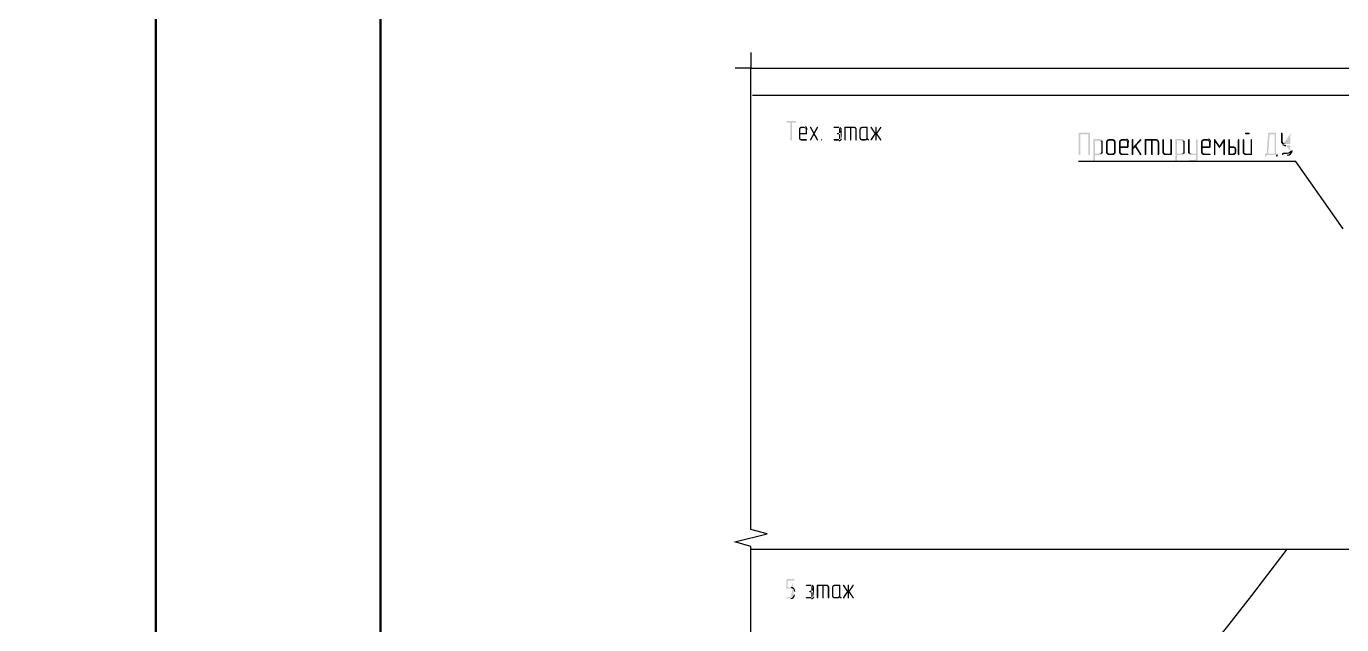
# Model space of a CAD drawing. Header units: millimetres. Extents: x -211 to 10565, y -2293 to 2244.
# Drawn here: x 4698.5 to 4902.7, y -615.2 to -522.3 of the extents above; entities that cross this region are included whole.
import ezdxf

# ---------------------------------------------------------------- set-up
doc = ezdxf.new("R2010")
doc.units = ezdxf.units.MM
doc.layers.add('PDF _Геометрия', color=7, linetype='Continuous')
doc.layers.add('PDF _Сплошная заливка', color=7, linetype='Continuous')

msp = doc.modelspace()

# ---------------------------------------------------------------- hatches: boundary and pattern name
at = {"layer": 'PDF _Сплошная заливка', "transparency": 33554559}
for points in [[(4817.93, -537.04), (4816.64, -537.04), (4816.64, -537.06), (4816.55, -537.08), (4816.53, -537.17), (4816.55, -537.23), (4816.64, -537.27), (4817.16, -537.27), (4817.16, -539.94), (4817.21, -540.02), (4817.27, -540.05), (4817.35, -540.02), (4817.4, -539.94), (4817.4, -537.27), (4817.93, -537.27), (4818.01, -537.23), (4818.03, -537.17), (4817.99, -537.08)], [(4818.54, -538.1), (4818.5, -538.18), (4818.48, -538.25), (4818.46, -538.33), (4818.46, -539.71), (4818.5, -539.79), (4818.52, -539.86), (4818.65, -539.98), (4818.71, -540), (4818.79, -540.05), (4819.64, -540.05), (4819.7, -540), (4819.75, -539.94), (4819.7, -539.88), (4819.64, -539.83), (4818.88, -539.83), (4818.79, -539.81), (4818.73, -539.77), (4818.69, -539.71), (4818.67, -539.62), (4818.67, -539.09), (4819.64, -539.09), (4819.66, -539.07), (4819.72, -539.05), (4819.75, -538.97), (4818.67, -538.86), (4818.67, -538.33), (4818.69, -538.25), (4818.73, -538.18), (4818.79, -538.14), (4818.88, -538.12), (4819.32, -538.12)], [(4820.28, -537.91), (4820.21, -537.93), (4820.17, -538.01), (4820.19, -538.06), (4820.7, -538.97), (4820.8, -539.2), (4821.25, -539.98), (4821.27, -540.02), (4821.33, -540.05), (4821.35, -540.05), (4821.42, -540.02), (4821.46, -539.94), (4821.44, -539.9), (4820.93, -538.97), (4820.8, -538.76), (4820.38, -537.95), (4820.36, -537.93)], [(4820.7, -538.97), (4820.19, -539.9), (4820.17, -539.94), (4820.21, -540.02), (4820.28, -540.05), (4820.34, -540.02), (4820.38, -539.98), (4820.8, -539.2)], [(4821.35, -537.91), (4821.29, -537.91), (4821.25, -537.95), (4820.8, -538.76), (4820.93, -538.97), (4821.44, -538.06), (4821.46, -538.01), (4821.42, -537.93)], [(4827.03, -537.91), (4825.61, -537.91), (4825.54, -537.93), (4825.52, -538.01), (4825.52, -539.94), (4825.57, -540.02), (4825.63, -540.05), (4825.71, -540.02), (4825.73, -539.94), (4825.73, -538.12), (4827.03, -538.12), (4827.38, -538.1), (4827.26, -537.97), (4827.19, -537.93), (4827.11, -537.91)], [(4826.6, -538.12), (4826.39, -538.12), (4826.39, -539.94), (4826.41, -540.02), (4826.5, -540.05), (4826.56, -540.02), (4826.6, -539.94)], [(4827.38, -538.1), (4827.03, -538.12), (4827.11, -538.14), (4827.17, -538.18), (4827.22, -538.25), (4827.24, -538.33), (4827.24, -539.94), (4827.26, -540.02), (4827.34, -540.05), (4827.43, -540.02), (4827.45, -539.94), (4827.45, -538.25), (4827.43, -538.16)], [(4827.96, -538.1), (4827.91, -538.18), (4827.89, -538.25), (4827.87, -538.33), (4827.87, -539.71), (4827.91, -539.79), (4827.94, -539.86), (4828, -539.92), (4828.06, -539.98), (4828.13, -540), (4828.21, -540.05), (4828.76, -540.05), (4828.85, -540.02), (4828.91, -540), (4828.99, -539.96), (4829.06, -539.9), (4829.37, -539.9), (4829.31, -539.83), (4828.29, -539.83), (4828.21, -539.81), (4828.15, -539.77), (4828.1, -539.71), (4828.08, -539.62), (4828.08, -538.33), (4828.1, -538.25), (4828.15, -538.18), (4828.21, -538.14), (4828.29, -538.12), (4828.95, -538.12)], [(4829.06, -537.91), (4828.21, -537.91), (4828.13, -537.95), (4828.06, -537.97), (4828, -538.04), (4827.96, -538.1), (4828.95, -538.12), (4828.95, -539.62), (4828.93, -539.71), (4828.89, -539.77), (4828.8, -539.81), (4828.74, -539.83), (4828.29, -539.83), (4829.31, -539.83), (4829.25, -539.81), (4829.2, -539.75), (4829.16, -539.71), (4829.16, -537.99), (4829.12, -537.93)], [(4829.69, -537.91), (4829.67, -537.91), (4829.61, -537.95), (4829.56, -538.01), (4829.56, -538.04), (4829.59, -538.08), (4830.18, -538.97), (4830.52, -538.8), (4830.31, -538.78), (4829.78, -537.95), (4829.75, -537.93)], [(4830.18, -538.97), (4829.59, -539.88), (4829.56, -539.94), (4829.61, -540), (4829.67, -540.05), (4829.73, -540.02), (4829.78, -540), (4830.31, -539.18), (4830.52, -539.16)], [(4831.17, -537.91), (4831.11, -537.93), (4831.09, -537.95), (4830.52, -538.8), (4830.18, -538.97), (4830.52, -539.16), (4831.09, -540), (4831.17, -540.05), (4831.24, -540.02), (4831.28, -539.94), (4831.28, -539.92), (4831.26, -539.88), (4830.64, -538.97), (4831.26, -538.08), (4831.28, -538.01), (4831.24, -537.93)], [(4830.41, -537.91), (4830.35, -537.95), (4830.31, -538.01), (4830.31, -538.78), (4830.52, -538.8), (4830.52, -538.01), (4830.5, -537.93)], [(4863.53, -538.82), (4862.02, -538.82), (4861.94, -538.86), (4861.92, -538.95), (4861.92, -542.18), (4861.96, -542.29), (4862.05, -542.31), (4862.13, -542.29), (4862.13, -542.27), (4862.17, -542.18), (4862.17, -539.07), (4863.4, -539.07), (4863.65, -538.95), (4863.65, -538.92), (4863.63, -538.84)], [(4863.65, -538.95), (4863.4, -539.07), (4863.4, -542.18), (4863.44, -542.29), (4863.53, -542.31), (4863.63, -542.29), (4863.63, -542.27), (4863.65, -542.18)], [(4888.35, -538.82), (4887.84, -538.82), (4887.76, -538.86), (4887.73, -538.95), (4887.76, -539.03), (4887.84, -539.07), (4888.35, -539.07), (4888.43, -539.03), (4888.48, -538.95), (4888.43, -538.86)], [(4892.56, -538.95), (4892.31, -539.07), (4892.31, -542.06), (4890.93, -542.06), (4890.85, -542.1), (4890.82, -542.18), (4890.82, -542.44), (4890.87, -542.52), (4890.95, -542.56), (4891.04, -542.52), (4891.08, -542.44), (4891.08, -542.31), (4892.56, -542.31), (4892.81, -542.18), (4892.81, -542.16), (4892.77, -542.08), (4892.69, -542.06), (4892.56, -542.06)], [(4892.43, -538.82), (4891.44, -538.82), (4891.37, -538.84), (4891.35, -538.86), (4891.31, -538.95), (4891.08, -542.06), (4891.33, -542.06), (4891.56, -539.07), (4892.31, -539.07), (4892.56, -538.95), (4892.56, -538.92), (4892.54, -538.84)], [(4893.43, -538.82), (4893.34, -538.86), (4893.3, -538.95), (4893.3, -540.24), (4893.34, -540.36), (4893.38, -540.43), (4893.51, -540.6), (4894.04, -540.57), (4893.93, -540.55), (4893.85, -540.53), (4893.77, -540.49), (4893.68, -540.43), (4893.64, -540.34), (4893.57, -540.26), (4893.55, -540.17), (4893.55, -538.95), (4893.51, -538.86)], [(4821.99, -539.83), (4822.07, -539.88), (4822.09, -539.94), (4822.07, -540), (4821.99, -540.05), (4821.9, -540.02), (4821.88, -539.94), (4821.9, -539.88)], [(4829.37, -539.9), (4829.06, -539.9), (4829.08, -539.94), (4829.14, -539.98), (4829.16, -540), (4829.25, -540.05), (4829.27, -540.05), (4829.35, -540.02), (4829.37, -539.94)], [(4830.52, -539.16), (4830.31, -539.18), (4830.31, -539.94), (4830.35, -540.02), (4830.41, -540.05), (4830.5, -540.02), (4830.52, -539.94)], [(4865.16, -539.81), (4864.27, -539.81), (4864.18, -539.86), (4864.16, -539.94), (4864.16, -543.18), (4864.2, -543.26), (4864.29, -543.3), (4864.37, -543.26), (4864.42, -543.18), (4864.42, -542.31), (4865.26, -542.31), (4865.35, -542.27), (4865.43, -542.23), (4865.52, -542.16), (4865.56, -542.1), (4864.42, -542.06), (4864.42, -540.07), (4865.16, -540.07), (4865.56, -540.05), (4865.49, -539.96), (4865.43, -539.9), (4865.35, -539.86), (4865.26, -539.83)], [(4865.56, -540.05), (4865.16, -540.07), (4865.24, -540.09), (4865.33, -540.15), (4865.39, -540.22), (4865.41, -540.32), (4865.41, -541.8), (4865.39, -541.91), (4865.33, -541.99), (4865.24, -542.03), (4865.16, -542.06), (4864.42, -542.06), (4865.56, -542.1), (4865.62, -542.01), (4865.64, -541.91), (4865.64, -540.22), (4865.62, -540.13)], [(4866.24, -540.05), (4866.15, -540.22), (4866.15, -541.91), (4866.17, -541.99), (4866.24, -542.1), (4866.64, -542.06), (4866.55, -542.03), (4866.47, -541.99), (4866.4, -541.91), (4866.4, -540.22), (4866.47, -540.15), (4866.55, -540.09), (4866.64, -540.07), (4867.15, -540.07)], [(4867.15, -539.81), (4866.64, -539.81), (4866.53, -539.83), (4866.45, -539.86), (4866.36, -539.9), (4866.28, -539.98), (4866.24, -540.05), (4867.15, -540.07), (4867.23, -540.09), (4867.31, -540.15), (4867.38, -540.22), (4867.4, -540.32), (4867.4, -541.8), (4867.38, -541.91), (4867.31, -541.99), (4867.23, -542.03), (4867.15, -542.06), (4866.64, -542.06), (4866.24, -542.1), (4866.36, -542.23), (4866.45, -542.27), (4866.53, -542.31), (4867.23, -542.31), (4867.34, -542.27), (4867.42, -542.23), (4867.51, -542.16), (4867.55, -542.1), (4867.61, -542.01), (4867.63, -541.91), (4867.63, -540.22), (4867.61, -540.13), (4867.57, -540.05), (4867.51, -539.96), (4867.42, -539.9), (4867.34, -539.86), (4867.25, -539.83)], [(4868.25, -540.05), (4868.16, -540.22), (4868.16, -541.91), (4868.18, -541.99), (4868.25, -542.1), (4868.37, -542.23), (4868.54, -542.31), (4869.54, -542.31), (4869.62, -542.27), (4869.64, -542.18), (4869.6, -542.1), (4869.52, -542.06), (4868.65, -542.06), (4868.56, -542.03), (4868.48, -541.99), (4868.42, -541.91), (4868.42, -541.19), (4869.56, -541.19), (4869.62, -541.15), (4869.64, -541.06), (4868.42, -540.93), (4868.42, -540.22), (4868.48, -540.15), (4868.56, -540.09), (4868.65, -540.07), (4869.16, -540.07)], [(4870.28, -539.81), (4870.19, -539.86), (4870.15, -539.94), (4870.15, -542.2), (4870.19, -542.29), (4870.28, -542.31), (4870.36, -542.29), (4870.36, -542.27), (4870.4, -542.18), (4870.4, -541.38), (4870.66, -541.08), (4870.4, -541), (4870.4, -539.94), (4870.36, -539.86)], [(4871.53, -539.81), (4871.5, -539.81), (4871.42, -539.86), (4870.4, -541), (4870.66, -541.08), (4871.42, -542.25), (4871.46, -542.29), (4871.5, -542.31), (4871.61, -542.27), (4871.63, -542.18), (4871.63, -542.12), (4870.85, -540.87), (4871.61, -540.02), (4871.65, -539.94), (4871.61, -539.86)], [(4873.9, -539.81), (4872.27, -539.81), (4872.18, -539.86), (4872.16, -539.94), (4872.16, -542.18), (4872.2, -542.29), (4872.29, -542.31), (4872.37, -542.29), (4872.37, -542.27), (4872.41, -542.18), (4872.41, -540.07), (4873.9, -540.07), (4874.32, -540.05), (4874.26, -539.96), (4874.17, -539.9), (4874.09, -539.86), (4874, -539.83)], [(4873.41, -540.07), (4873.15, -540.07), (4873.15, -542.18), (4873.2, -542.29), (4873.28, -542.31), (4873.37, -542.29), (4873.37, -542.27), (4873.41, -542.18)], [(4874.32, -540.05), (4873.9, -540.07), (4874, -540.09), (4874.13, -540.22), (4874.15, -540.32), (4874.15, -542.18), (4874.19, -542.29), (4874.28, -542.31), (4874.36, -542.29), (4874.36, -542.27), (4874.4, -542.18), (4874.4, -540.32), (4874.38, -540.22), (4874.36, -540.13)], [(4875.02, -539.81), (4874.93, -539.86), (4874.89, -539.94), (4874.89, -541.91), (4874.91, -541.99), (4874.97, -542.1), (4875.38, -542.06), (4875.29, -542.03), (4875.21, -541.99), (4875.14, -541.91), (4875.14, -539.94), (4875.1, -539.86)], [(4876.24, -539.81), (4876.16, -539.86), (4876.14, -539.94), (4876.14, -542.06), (4875.38, -542.06), (4874.97, -542.1), (4875.1, -542.23), (4875.27, -542.31), (4876.29, -542.31), (4876.35, -542.27), (4876.37, -542.18), (4876.37, -539.94), (4876.33, -539.86)], [(4877.89, -539.81), (4877.01, -539.81), (4876.92, -539.86), (4876.9, -539.94), (4876.9, -543.18), (4876.94, -543.26), (4877.03, -543.3), (4877.11, -543.26), (4877.15, -543.18), (4877.15, -542.31), (4878, -542.31), (4878.09, -542.27), (4878.17, -542.23), (4878.25, -542.16), (4878.3, -542.1), (4877.15, -542.06), (4877.15, -540.07), (4877.89, -540.07), (4878.3, -540.05), (4878.23, -539.96), (4878.17, -539.9), (4878.09, -539.86), (4878, -539.83)], [(4878.3, -540.05), (4877.89, -540.07), (4877.98, -540.09), (4878.06, -540.15), (4878.13, -540.22), (4878.15, -540.32), (4878.15, -541.8), (4878.13, -541.91), (4878.06, -541.99), (4877.98, -542.03), (4877.89, -542.06), (4877.15, -542.06), (4878.3, -542.1), (4878.36, -542.01), (4878.38, -541.91), (4878.38, -540.22), (4878.36, -540.13)], [(4879.02, -539.81), (4878.93, -539.86), (4878.89, -539.94), (4878.89, -541.91), (4878.91, -541.99), (4878.97, -542.08), (4879.38, -542.06), (4879.29, -542.03), (4879.21, -541.99), (4879.14, -541.91), (4879.14, -539.94), (4879.1, -539.86)], [(4880.24, -539.81), (4880.16, -539.86), (4880.14, -539.94), (4880.14, -542.06), (4879.38, -542.06), (4878.97, -542.08), (4879.04, -542.16), (4879.1, -542.23), (4879.19, -542.27), (4879.29, -542.31), (4880.14, -542.31), (4880.14, -542.8), (4880.12, -542.9), (4880.05, -542.99), (4879.99, -543.03), (4879.88, -543.05), (4879.12, -543.05), (4879.04, -543.09), (4879.02, -543.18), (4879.04, -543.26), (4879.14, -543.3), (4879.99, -543.3), (4880.16, -543.22), (4880.24, -543.16), (4880.29, -543.09), (4880.35, -543.01), (4880.37, -542.9), (4880.37, -539.94), (4880.33, -539.86)], [(4880.98, -540.05), (4880.9, -540.22), (4880.9, -541.91), (4880.92, -541.99), (4880.98, -542.1), (4881.11, -542.23), (4881.28, -542.31), (4882.28, -542.31), (4882.36, -542.27), (4882.38, -542.18), (4882.34, -542.1), (4882.25, -542.06), (4881.39, -542.06), (4881.3, -542.03), (4881.22, -541.99), (4881.15, -541.91), (4881.15, -541.19), (4882.3, -541.19), (4882.36, -541.15), (4882.38, -541.06), (4881.15, -540.93), (4881.15, -540.22), (4881.22, -540.15), (4881.3, -540.09), (4881.39, -540.07), (4881.89, -540.07)], [(4883.02, -539.81), (4882.93, -539.86), (4882.89, -539.94), (4883.14, -540.36), (4883.65, -541.13), (4883.76, -540.83), (4883.12, -539.88), (4883.06, -539.83)], [(4882.89, -539.94), (4882.89, -542.18), (4882.93, -542.29), (4883.02, -542.31), (4883.1, -542.29), (4883.1, -542.27), (4883.14, -542.18), (4883.14, -540.36)], [(4884.5, -539.81), (4884.48, -539.81), (4884.39, -539.88), (4883.76, -540.83), (4883.65, -541.13), (4883.67, -541.17), (4883.76, -541.21), (4883.78, -541.21), (4883.86, -541.13), (4884.37, -540.36), (4884.62, -539.94), (4884.58, -539.86)], [(4884.62, -539.94), (4884.37, -540.36), (4884.37, -542.18), (4884.41, -542.29), (4884.5, -542.31), (4884.58, -542.29), (4884.6, -542.27), (4884.62, -542.18)], [(4885.26, -539.81), (4885.17, -539.86), (4885.13, -539.94), (4885.13, -542.2), (4885.17, -542.29), (4885.26, -542.31), (4885.98, -542.31), (4886.06, -542.27), (4886.15, -542.23), (4886.23, -542.16), (4886.3, -542.1), (4885.39, -542.06), (4885.39, -541.19), (4885.87, -541.19), (4886.3, -541.17), (4886.23, -541.08), (4886.15, -541.02), (4886.06, -540.98), (4885.98, -540.96), (4885.87, -540.93), (4885.39, -540.93), (4885.39, -539.94), (4885.34, -539.86)], [(4886.3, -541.17), (4885.87, -541.19), (4885.98, -541.21), (4886.04, -541.25), (4886.11, -541.34), (4886.13, -541.44), (4886.13, -541.8), (4886.11, -541.91), (4886.04, -541.99), (4885.98, -542.03), (4885.87, -542.06), (4885.39, -542.06), (4886.3, -542.1), (4886.34, -542.01), (4886.38, -541.8), (4886.38, -541.44), (4886.36, -541.34), (4886.34, -541.25)], [(4886.74, -539.81), (4886.66, -539.86), (4886.61, -539.94), (4886.61, -542.18), (4886.66, -542.29), (4886.74, -542.31), (4886.82, -542.29), (4886.85, -542.27), (4886.87, -542.18), (4886.87, -539.94), (4886.82, -539.86)], [(4887.48, -539.81), (4887.4, -539.86), (4887.35, -539.94), (4887.35, -541.91), (4887.37, -541.99), (4887.44, -542.08), (4887.84, -542.06), (4887.76, -542.03), (4887.67, -541.99), (4887.61, -541.91), (4887.61, -539.94), (4887.57, -539.86)], [(4888.71, -539.81), (4888.62, -539.86), (4888.6, -539.94), (4888.6, -542.06), (4887.84, -542.06), (4887.44, -542.08), (4887.5, -542.16), (4887.57, -542.23), (4887.65, -542.27), (4887.76, -542.31), (4888.75, -542.31), (4888.81, -542.27), (4888.83, -542.18), (4888.83, -539.94), (4888.79, -539.86)], [(4892.81, -542.18), (4892.56, -542.31), (4892.56, -542.44), (4892.6, -542.52), (4892.69, -542.56), (4892.77, -542.52), (4892.81, -542.44)], [(4822.75, -608.97), (4821.33, -608.97), (4821.27, -608.99), (4821.25, -609.07), (4821.25, -611), (4821.29, -611.08), (4821.35, -611.1), (4821.44, -611.08), (4821.46, -611), (4821.46, -609.18), (4822.75, -609.18), (4823.11, -609.16), (4822.98, -609.03), (4822.92, -608.99), (4822.84, -608.97)], [(4822.33, -609.18), (4822.12, -609.18), (4822.12, -611), (4822.14, -611.08), (4822.22, -611.1), (4822.29, -611.08), (4822.33, -611)], [(4823.11, -609.16), (4822.75, -609.18), (4822.84, -609.2), (4822.9, -609.24), (4822.94, -609.3), (4822.96, -609.39), (4822.96, -611), (4822.98, -611.08), (4823.07, -611.1), (4823.15, -611.08), (4823.17, -611), (4823.17, -609.3), (4823.15, -609.22)], [(4823.68, -609.16), (4823.64, -609.24), (4823.62, -609.3), (4823.6, -609.39), (4823.6, -610.76), (4823.64, -610.85), (4823.66, -610.91), (4823.72, -610.98), (4823.79, -611.04), (4823.85, -611.06), (4823.94, -611.1), (4824.49, -611.1), (4824.57, -611.08), (4824.63, -611.06), (4824.72, -611.02), (4824.78, -610.95), (4825.1, -610.95), (4825.04, -610.89), (4824.02, -610.89), (4823.94, -610.87), (4823.87, -610.83), (4823.83, -610.76), (4823.81, -610.68), (4823.81, -609.39), (4823.83, -609.3), (4823.87, -609.24), (4823.94, -609.2), (4824.02, -609.18), (4824.68, -609.18)], [(4824.78, -608.97), (4823.94, -608.97), (4823.85, -609.01), (4823.79, -609.03), (4823.72, -609.09), (4823.68, -609.16), (4824.68, -609.18), (4824.68, -610.68), (4824.66, -610.76), (4824.61, -610.83), (4824.53, -610.87), (4824.46, -610.89), (4824.02, -610.89), (4825.04, -610.89), (4824.97, -610.87), (4824.93, -610.81), (4824.89, -610.76), (4824.89, -609.05), (4824.85, -608.99)], [(4825.42, -608.97), (4825.4, -608.97), (4825.33, -609.01), (4825.29, -609.07), (4825.29, -609.09), (4825.31, -609.13), (4825.9, -610.02), (4826.24, -609.85), (4826.03, -609.83), (4825.5, -609.01), (4825.48, -608.99)], [(4825.9, -610.02), (4825.31, -610.93), (4825.29, -611), (4825.33, -611.06), (4825.4, -611.1), (4825.46, -611.08), (4825.5, -611.06), (4826.03, -610.24), (4826.24, -610.21)], [(4826.9, -608.97), (4826.83, -608.99), (4826.81, -609.01), (4826.24, -609.85), (4825.9, -610.02), (4826.24, -610.21), (4826.81, -611.06), (4826.9, -611.1), (4826.96, -611.08), (4827, -611), (4827, -610.98), (4826.98, -610.93), (4826.37, -610.02), (4826.98, -609.13), (4827, -609.07), (4826.96, -608.99)], [(4826.14, -608.97), (4826.07, -609.01), (4826.03, -609.07), (4826.03, -609.83), (4826.24, -609.85), (4826.24, -609.07), (4826.22, -608.99)], [(4826.24, -610.21), (4826.03, -610.24), (4826.03, -611), (4826.07, -611.08), (4826.14, -611.1), (4826.22, -611.08), (4826.24, -611)], [(4825.1, -610.95), (4824.78, -610.95), (4824.8, -611), (4824.87, -611.04), (4824.89, -611.06), (4824.97, -611.1), (4824.99, -611.1), (4825.08, -611.08), (4825.1, -611)]]:
    msp.add_hatch(color=256, dxfattribs=at).paths.add_polyline_path(points)
h = msp.add_hatch(color=256, dxfattribs=at)
h.paths.add_polyline_path([(4819.32, -537.91), (4818.79, -537.91), (4818.71, -537.95), (4818.65, -537.97), (4818.58, -538.04), (4818.54, -538.1), (4819.32, -538.12), (4819.39, -538.14), (4819.47, -538.18), (4819.51, -538.25), (4819.53, -538.33), (4819.53, -538.86), (4818.67, -538.86), (4819.75, -538.97), (4819.75, -538.33)], flags=0)
h.paths.add_polyline_path([(4819.47, -537.93), (4819.41, -537.91)], flags=0)
h = msp.add_hatch(color=256, dxfattribs=at)
h.paths.add_polyline_path([(4824.7, -537.91), (4823.94, -537.91), (4823.85, -537.95), (4823.83, -538.01), (4823.85, -538.1), (4823.94, -538.12), (4824.7, -538.12), (4824.76, -538.14), (4824.85, -538.18), (4824.89, -538.25), (4824.91, -538.33), (4824.91, -538.86), (4824.46, -538.86), (4824.4, -538.9), (4824.36, -538.97), (4824.4, -539.05), (4824.46, -539.09), (4824.91, -539.09), (4824.91, -539.62), (4824.89, -539.71), (4824.85, -539.77), (4824.76, -539.81), (4824.7, -539.83), (4823.94, -539.83), (4823.85, -539.88), (4823.83, -539.94), (4823.85, -540.02), (4823.94, -540.05), (4824.7, -540.05)], flags=0)
h.paths.add_polyline_path([(4825.08, -539.79), (4825.12, -539.62), (4825.12, -538.33), (4825.08, -538.16), (4824.99, -538.04), (4824.93, -537.97), (4824.85, -537.93), (4824.78, -537.91)], flags=0)
h = msp.add_hatch(color=256, dxfattribs=at)
h.paths.add_polyline_path([(4894.91, -538.82), (4894.82, -538.86), (4894.78, -538.95), (4894.78, -540.57), (4894.04, -540.57), (4893.51, -540.6), (4893.57, -540.66)], flags=0)
h.paths.add_polyline_path([(4894.04, -540.81), (4894.78, -540.81), (4894.78, -541.68)], flags=0)
h.paths.add_polyline_path([(4893.57, -542.27), (4893.66, -542.31), (4894.29, -542.31)], flags=0)
h.paths.add_polyline_path([(4895.03, -541.57), (4895.03, -538.95), (4894.99, -538.86)], flags=0)
h = msp.add_hatch(color=256, dxfattribs=at)
h.paths.add_polyline_path([(4869.16, -539.81), (4868.65, -539.81), (4868.54, -539.83), (4868.46, -539.86), (4868.37, -539.9), (4868.29, -539.98), (4868.25, -540.05), (4869.16, -540.07), (4869.24, -540.09), (4869.32, -540.15), (4869.39, -540.22), (4869.41, -540.32), (4869.41, -540.93), (4868.42, -540.93), (4869.64, -541.06), (4869.64, -540.32)], flags=0)
h.paths.add_polyline_path([(4869.35, -539.86), (4869.26, -539.83)], flags=0)
h = msp.add_hatch(color=256, dxfattribs=at)
h.paths.add_polyline_path([(4881.89, -539.81), (4881.39, -539.81), (4881.28, -539.83), (4881.2, -539.86), (4881.11, -539.9), (4881.03, -539.98), (4880.98, -540.05), (4881.89, -540.07), (4881.98, -540.09), (4882.06, -540.15), (4882.13, -540.22), (4882.15, -540.32), (4882.15, -540.93), (4881.15, -540.93), (4882.38, -541.06), (4882.38, -540.32)], flags=0)
h.paths.add_polyline_path([(4882.08, -539.86), (4882, -539.83)], flags=0)
h = msp.add_hatch(color=256, dxfattribs=at)
h.paths.add_polyline_path([(4817.71, -608.1), (4816.64, -608.1), (4816.61, -608.12), (4816.55, -608.14), (4816.53, -608.22), (4816.53, -609.52), (4816.57, -609.58), (4816.64, -609.6), (4817.19, -609.6), (4817.25, -609.62), (4817.33, -609.64), (4817.42, -609.68), (4817.48, -609.73), (4817.52, -609.79), (4817.57, -609.88), (4817.59, -609.94), (4817.61, -610.02), (4817.61, -610.47), (4817.59, -610.55), (4817.57, -610.62), (4817.52, -610.7), (4817.48, -610.76), (4817.42, -610.81), (4817.33, -610.85), (4817.27, -610.89), (4816.64, -610.89), (4816.55, -610.93), (4816.53, -611), (4816.55, -611.08), (4816.64, -611.1), (4817.19, -611.1)], flags=0)
h.paths.add_polyline_path([(4817.8, -610.55), (4817.82, -610.47), (4817.82, -610.02)], flags=0)
h.paths.add_polyline_path([(4817.27, -609.39), (4816.74, -609.39), (4816.74, -608.33), (4817.71, -608.33), (4817.78, -608.29), (4817.82, -608.22), (4817.78, -608.14)], flags=0)
h = msp.add_hatch(color=256, dxfattribs=at)
h.paths.add_polyline_path([(4820.4, -608.97), (4819.64, -608.97), (4819.56, -609.01), (4819.53, -609.07), (4819.56, -609.16), (4819.64, -609.18), (4820.4, -609.18), (4820.47, -609.2), (4820.55, -609.24), (4820.59, -609.3), (4820.61, -609.39), (4820.61, -609.92), (4820.17, -609.92), (4820.11, -609.96), (4820.06, -610.02), (4820.11, -610.11), (4820.17, -610.15), (4820.61, -610.15), (4820.61, -610.68), (4820.59, -610.76), (4820.55, -610.83), (4820.47, -610.87), (4820.4, -610.89), (4819.64, -610.89), (4819.56, -610.93), (4819.53, -611), (4819.56, -611.08), (4819.64, -611.1), (4820.4, -611.1)], flags=0)
h.paths.add_polyline_path([(4820.78, -610.85), (4820.83, -610.68), (4820.83, -609.39), (4820.78, -609.22), (4820.7, -609.09), (4820.63, -609.03), (4820.55, -608.99), (4820.49, -608.97)], flags=0)

# ---------------------------------------------------------------- linework, layer by layer
at = {"layer": 'PDF _Геометрия', "lineweight": 50}
for points in [[(4323.55, -740.61), (4323.55, -453.7), (4718.61, -453.7), (4718.61, -740.61)], [(4753.49, -767.14), (4753.49, -480.23), (5148.56, -480.23), (5148.56, -767.14)]]:
    msp.add_lwpolyline(points, close=True, dxfattribs=at)
at = {"layer": 'PDF _Геометрия', "lineweight": 25}
for points in [[(4811.03, -526.4), (4811.03, -528.83), (4808.59, -528.83)], [(4811.03, -603.44), (5087.68, -603.44), (5085.18, -602.7), (5090.18, -601.5), (5087.68, -600.8), (5087.68, -528.83), (4950.69, -528.83), (4949.95, -531.33), (4948.74, -526.31), (4948.04, -528.83)], [(5087.68, -603.44), (5087.68, -675.37), (4950.64, -675.37), (4949.95, -677.86), (4948.74, -672.87), (4948, -675.37), (4811.03, -675.37), (4811.03, -603.06), (4808.53, -602.32), (4813.52, -601.09), (4811.03, -600.42), (4811.03, -528.83), (4948.06, -528.83)], [(4919.54, -533.08), (4811.24, -533.08)], [(4902.97, -553.74), (4895.61, -543.3), (4861.9, -543.3)]]:
    msp.add_lwpolyline(points, dxfattribs=at)
msp.add_arc((4454.06, -273.68), 550.03, 313.0882, 323.1632, dxfattribs=at)
for points in [[(4819.75, -538.33), (4819.72, -538.17), (4819.64, -537.99), (4819.47, -537.93)], [(4824.7, -540.05), (4824.91, -540.05), (4824.98, -539.95), (4825.08, -539.79)], [(4869.64, -540.32), (4869.67, -540.12), (4869.53, -539.92), (4869.35, -539.86)], [(4882.38, -540.32), (4882.41, -540.12), (4882.27, -539.92), (4882.08, -539.86)], [(4893.57, -540.66), (4893.71, -540.75), (4893.87, -540.82), (4894.04, -540.81)], [(4894.78, -541.68), (4894.59, -542.45), (4893.37, -541.73), (4893.57, -542.27)], [(4894.29, -542.31), (4894.68, -542.31), (4895.05, -541.97), (4895.03, -541.57)], [(4817.19, -611.1), (4817.48, -611.12), (4817.79, -610.83), (4817.8, -610.55)], [(4817.82, -610.02), (4817.82, -609.69), (4817.58, -609.47), (4817.27, -609.39)], [(4820.4, -611.1), (4820.62, -611.11), (4820.68, -611.01), (4820.78, -610.85)]]:
    msp.add_open_spline(points, degree=3, dxfattribs=at)

doc.saveas('drawing.dxf')
